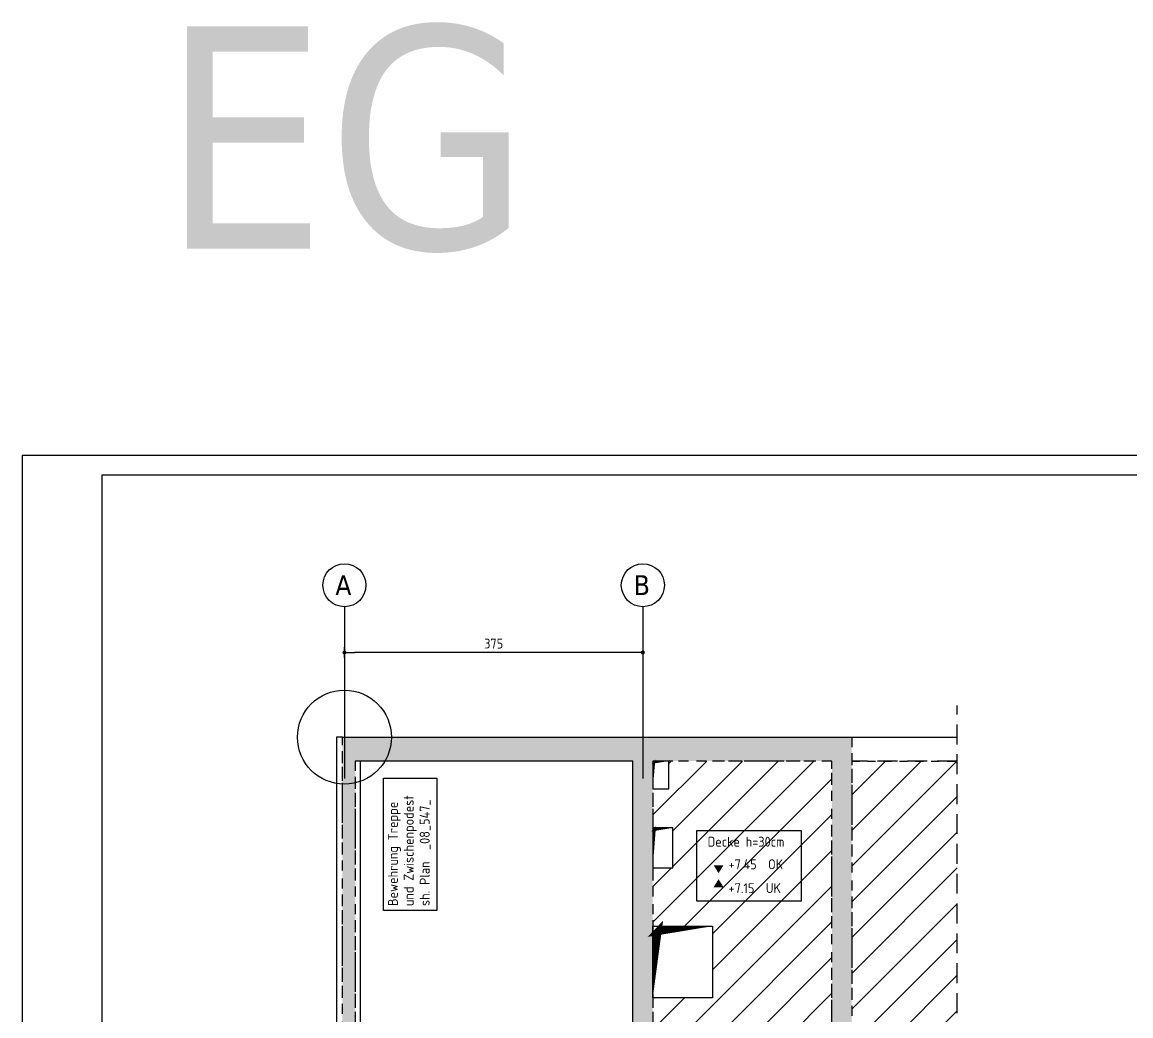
# Model space of a CAD drawing. Extents: x -4 to 87.4, y -7.1 to 49.1.
# Drawn here: x 5.99 to 19.92, y 35.01 to 47.49 of the extents above; entities that cross this region are included whole.
import ezdxf

# ---------------------------------------------------------------- set-up
doc = ezdxf.new("R2010")
doc.units = 0
doc.header["$LTSCALE"] = 0.5
for name, pattern in [('AUSGEZOGEN', [1000.01, 1000, 0.01]), ('DASHED', [0.75, 0.5, -0.25]), ('DOT', [0.175, 0.05, -0.125]), ('VERDECKT', [0.375, 0.25, -0.125])]:
    doc.linetypes.add(name, pattern=pattern)
for name, color, linetype in [('1.OG', 7, 'Continuous'), ('ACHSEN', 7, 'Continuous'), ('BETON', 7, 'Continuous'), ('Brüstung 1.OG', 7, 'Continuous'), ('DD', 7, 'Continuous'), ('grau_hell', 7, 'Continuous'), ('grau_mittel', 7, 'Continuous'), ('HILFE', 7, 'Continuous'), ('koten', 7, 'Continuous'), ('MASSE', 7, 'Continuous'), ('RAHMEN', 7, 'Continuous'), ('SCHATTEN', 7, 'Continuous'), ('SCHRAFF', 7, 'Continuous'), ('SFP_Achsen', 7, 'Continuous'), ('TEXT', 7, 'Continuous'), ('VERDECKT', 7, 'Continuous'), ('VERDECKT1', 7, 'Continuous')]:
    doc.layers.add(name, color=color, linetype=linetype)
doc.layers.add('NOPLOT', color=7, linetype='Continuous', plot=False)
doc.styles.add('helv', font='tahoma.ttf')
doc.styles.add('txt', font='isocp.shx')
doc.dimstyles.new('DOT_I', dxfattribs={"dimscale": 0.5, "dimtxt": 0.25, "dimasz": 0.25, "dimexe": 0.1, "dimexo": 0.3, "dimgap": 0.1, "dimtad": 1, "dimdec": 3, "dimzin": 3, "dimtxsty": 'txt', "dimblk": 'DOT', "dimblk1": 'DOT', "dimblk2": 'DOT', "dimsah": 1, "dimcen": 0.1, "dimse1": 1, "dimse2": 1, "dimazin": 0, "dimtfac": 1, "dimtdec": 4, "dimtix": 1, "dimtmove": 2, "dimatfit": 3, "dimfxl": 0, "dimtvp": 1, "dimtolj": 1, "dimtzin": 0, "dimarcsym": 0})
pattern_1 = [(45, (0.41612, -0.21238), (-0.2245064, 0.2245064), [])]

# ---------------------------------------------------------------- blocks, each defined once
blk = doc.blocks.new('DINA0')
at = {"layer": 'RAHMEN'}
for p, q in [((0, 84.1), (0, 0)), ((118.9, 84.1), (0, 84.1))]:
    blk.add_line(p, q, dxfattribs=at)
at = {"layer": 'RAHMEN', "color": 5}
for p, q in [((118.4, 83.6), (2, 83.6)), ((2, 83.6), (2, 0.5))]:
    blk.add_line(p, q, dxfattribs=at)
blk = doc.blocks.new('okrd_o')
at = {"layer": 'koten', "color": 7, "linetype": 'Continuous'}
blk.add_solid([(-0.125, 0.202), (0.125, 0.202), (0, 0)], dxfattribs=at)
at = {"layer": 'koten', "style": 'txt'}
blk.add_attdef('OKRD', (0.25, 0.1), '', height=0.25, dxfattribs=at)
blk = doc.blocks.new('okrd_u')
at = {"layer": 'koten', "color": 7, "linetype": 'Continuous'}
blk.add_solid([(-0.125, -0.202), (0.125, -0.202), (0, 0)], dxfattribs=at)
at = {"layer": 'koten', "style": 'txt'}
blk.add_attdef('OKRD', (0.25, -0.35), '', height=0.25, dxfattribs=at)
blk = doc.blocks.new('DOT')
at = {"layer": 'MASSE', "color": 7, "linetype": 'Continuous'}
for p, q in [((0, 0), (-1, 0)), ((0, 0.54), (0, -0.54))]:
    blk.add_line(p, q, dxfattribs=at)
at = {"layer": 'MASSE', "color": 7, "linetype": 'Continuous', "const_width": 0.2}
blk.add_lwpolyline([(-0.1, 0, 1), (0.1, 0, 1)], format="xyb", close=True, dxfattribs=at)
blk = doc.blocks.new('*D53')
at = {"layer": 'Defpoints', "color": 0, "linetype": 'AUSGEZOGEN', "transparency": 16777216}
for p in [(10.039, 39.574), (10.039, 39.574), (13.789, 39.574)]:
    blk.add_point(p, dxfattribs=at)
at = {"layer": 'MASSE', "color": 0, "linetype": 'AUSGEZOGEN', "lineweight": -2, "transparency": 16777216}
blk.add_line((13.664, 39.574), (10.164, 39.574), dxfattribs=at)
at = {"layer": 'MASSE', "color": 0, "linetype": 'AUSGEZOGEN', "lineweight": -2, "transparency": 16777216, "xscale": 0.125, "yscale": 0.125, "zscale": 0.125, "rotation": 180}
blk.add_blockref('DOT', (10.039, 39.574), dxfattribs=at)
at = {"layer": 'MASSE', "color": 0, "linetype": 'AUSGEZOGEN', "lineweight": -2, "transparency": 16777216, "xscale": 0.125, "yscale": 0.125, "zscale": 0.125}
blk.add_blockref('DOT', (13.789, 39.574), dxfattribs=at)
at = {"layer": 'MASSE', "color": 0, "linetype": 'AUSGEZOGEN', "transparency": 16777216, "insert": (11.914, 39.686), "char_height": 0.125, "attachment_point": 5, "style": 'txt'}
blk.add_mtext('\\A1;375', dxfattribs=at)

msp = doc.modelspace()

# ---------------------------------------------------------------- hatches: boundary and pattern name
at = {"layer": 'grau_hell', "linetype": 'AUSGEZOGEN'}
h = msp.add_hatch(dxfattribs=at)
h.set_pattern_fill('ANSI31', color=9, scale=0.1, style=0, double=1)
h.set_pattern_definition(pattern_1)
h.paths.add_polyline_path([(16.1639, 38.2101), (14.1139, 38.2101), (14.1139, 37.8601), (13.9139, 37.8601), (13.9139, 37.3701), (14.1639, 37.3701), (14.1639, 36.8701), (13.9139, 36.8701), (13.9139, 36.1351), (14.6639, 36.1351), (14.6639, 35.2351), (13.9139, 35.2351), (13.9139, 34.7751), (14.6639, 34.7751), (14.6639, 33.8751), (13.9139, 33.8751), (13.9139, 33.5951), (14.1639, 33.5951), (14.1639, 32.8951), (13.9139, 32.8951), (13.9139, 32.6451), (14.4139, 32.6451), (14.4139, 31.7451), (13.9139, 31.7451), (13.9139, 30.5101), (14.0639, 30.5101), (14.9489, 30.5101), (15.4639, 30.5101), (15.4639, 31.2101), (16.1639, 31.2101)])
h = msp.add_hatch(dxfattribs=at)
h.set_pattern_fill('ANSI31', color=9, scale=0.1, style=0, double=1)
h.set_pattern_definition(pattern_1)
h.paths.add_polyline_path([(28.2389, 27.8551), (28.2389, 27.8551), (28.5239, 27.8551), (28.5239, 28.4851), (29.7439, 28.4851), (29.7439, 27.8551), (30.5889, 27.8551), (30.5889, 27.6051), (30.5889, 27.6051), (29.7014, 27.6051), (29.7014, 24.2601), (30.7839, 24.2601), (34.3339, 24.2601), (35.3439, 24.2601), (36.589, 24.2601), (36.5889, 27.6051), (35.5389, 27.6051), (35.5389, 27.8551), (36.0889, 27.8551), (36.0889, 28.3551), (36.5889, 28.3551), (36.5889, 28.6351), (42.4139, 28.6351), (42.4139, 30.2601), (42.4139, 38.2101), (41.1139, 38.2101), (41.1139, 32.0444), (17.7389, 32.0444), (17.7389, 38.2101), (16.4139, 38.2101), (16.4139, 31.3801), (16.6039, 31.3801), (16.6039, 31.2001), (16.4139, 31.2001), (16.4139, 30.2601), (16.4139, 28.6351), (22.0639, 28.6351), (22.9489, 28.6351), (25.7139, 28.6351), (25.7139, 28.1051), (25.9639, 28.1051), (25.9639, 27.8551), (26.8389, 27.8551), (26.8389, 27.8551)])
at = {"layer": 'grau_mittel'}
msp.add_hatch(color=61, dxfattribs=at).paths.add_polyline_path([(16.4139, 38.5101), (10.0139, 38.5101), (10.0139, 31.4351), (9.9639, 31.4351), (9.9639, 26.7051), (9.8889, 26.7051), (9.5089, 26.7051), (9.5089, 26.4051), (10.1739, 26.4051), (10.1739, 38.2101), (13.6639, 38.2101), (13.6639, 33.0201), (13.6639, 30.2601), (14.0639, 30.2601), (14.0639, 30.5101), (13.9139, 30.5101), (13.9139, 38.2101), (16.1639, 38.2101), (16.1639, 30.5101), (15.3489, 30.5101), (15.3489, 30.2601), (16.4139, 30.2601)])
at = {"layer": 'SCHRAFF'}
h = msp.add_hatch(dxfattribs=at)
h.set_pattern_fill('DOTS', scale=0.025, double=1)
h.set_pattern_definition([(0, (1.404987, 55.841414), (0.01984375, 0.0396875), [0, -0.0396875])])
h.paths.add_polyline_path([(10.0139, 38.5101), (10.0139, 31.4351), (9.9639, 31.4351), (9.9639, 26.7051), (9.5089, 26.7051), (9.5089, 26.4051), (10.1739, 26.4051), (10.1739, 38.2101), (13.6639, 38.2101), (13.6639, 30.2601), (14.0639, 30.2601), (14.0639, 30.5101), (13.9139, 30.5101), (13.9139, 38.2101), (16.1639, 38.2101), (16.1639, 30.5101), (14.949, 30.5101), (14.949, 30.2601), (16.4139, 30.2601), (16.4139, 38.5101)])

# ---------------------------------------------------------------- linework, layer by layer
at = {"layer": '1.OG', "color": 7, "linetype": 'DOT', "lineweight": -2}
msp.add_lwpolyline([(9.9639, 26.7051), (9.9639, 31.4351), (10.0139, 31.4351), (10.0139, 38.5101), (16.4139, 38.5101), (16.4139, 30.2601), (14.949, 30.2601), (14.949, 30.5101), (16.1639, 30.5101), (16.1639, 38.2101), (13.9139, 38.2101), (13.9139, 30.5101), (14.0639, 30.5101), (14.0639, 30.2601), (13.6639, 30.2601), (13.6639, 38.2101), (10.1739, 38.2101), (10.1739, 26.4051), (9.5089, 26.4051), (9.5089, 26.7051)], close=True, dxfattribs=at)
for points in [[(10.0139, 38.5101), (9.9389, 38.5101), (9.9389, 31.4351), (9.9639, 31.4351)], [(10.1739, 26.405), (10.2389, 26.405), (10.2389, 38.2101)]]:
    msp.add_lwpolyline(points, dxfattribs=at)
at = {"layer": 'ACHSEN', "color": 140, "linetype": 'AUSGEZOGEN'}
for p, q in [((10.0389, 40.1486), (10.0389, 37.9899)), ((13.7889, 40.1486), (13.7889, 37.9899))]:
    msp.add_line(p, q, dxfattribs=at)
at = {"layer": 'BETON', "color": 6, "linetype": 'AUSGEZOGEN', "lineweight": -2}
for p, q in [((10.0139, 38.5101), (9.9389, 38.5101)), ((9.9389, 38.5101), (9.9389, 31.4351)), ((10.0139, 38.5101), (16.4139, 38.5101)), ((13.6639, 38.2101), (10.1739, 38.2101)), ((10.2389, 33.0201), (10.2389, 38.2101)), ((13.6639, 33.0201), (13.6639, 38.2101))]:
    msp.add_line(p, q, dxfattribs=at)
at = {"layer": 'BETON', "color": 6, "linetype": 'AUSGEZOGEN'}
msp.add_line((16.4139, 38.5101), (17.7389, 38.5101), dxfattribs=at)
at = {"layer": 'Brüstung 1.OG', "color": 102, "linetype": 'DOT'}
for p, q in [((16.4139, 38.5101), (17.7389, 38.5101)), ((16.4139, 38.2101), (17.7389, 38.2101))]:
    msp.add_line(p, q, dxfattribs=at)
at = {"layer": 'DD', "color": 7, "linetype": 'AUSGEZOGEN'}
for points in [[(13.9139, 37.8601), (14.1139, 37.8601), (14.1139, 38.2101), (13.9139, 38.2101)], [(13.9139, 36.8701), (14.1639, 36.8701), (14.1639, 37.3701), (13.9139, 37.3701)], [(13.9139, 36.1351), (14.6639, 36.1351), (14.6639, 35.2351), (13.9139, 35.2351)]]:
    msp.add_lwpolyline(points, close=True, dxfattribs=at)
at = {"layer": 'HILFE', "color": 102, "linetype": 'DASHED'}
msp.add_line((17.7389, 32.0444), (17.7389, 38.9065), dxfattribs=at)
at = {"layer": 'NOPLOT', "color": 191, "linetype": 'AUSGEZOGEN'}
msp.add_circle((10.0389, 38.5101), 0.5898, dxfattribs=at)
msp.add_circle((10.0389, 38.5101), 0.5898, dxfattribs=at)
at = {"layer": 'SCHATTEN', "color": 1, "linetype": 'AUSGEZOGEN'}
for points in [[(14.1139, 38.2101, 0, 0.0326, 0), (13.9152, 38.1938, 0, 0, 0), (13.9292, 38.2094, 0.0307, 0, 0), (13.9139, 37.8601, 0, 0, 0)], [(14.1639, 37.3701, 0, 0.0408, 0), (13.9156, 37.3498, 0, 0, 0), (13.9329, 37.3694, 0.038, 0, 0), (13.9139, 36.8701, 0, 0, 0)], [(13.9139, 35.2351, 0, 0.1194, 0), (13.9735, 36.1311, 0, 0, 0), (13.9189, 36.0741, 0.1223, 0, 0), (14.6639, 36.1351, 0, 0, 0)]]:
    msp.add_lwpolyline(points, format="xyseb", dxfattribs=at)
at = {"layer": 'SFP_Achsen', "color": 7, "linetype": 'AUSGEZOGEN'}
for centre in [(10.0389, 40.4191), (13.7889, 40.4191)]:
    msp.add_circle(centre, 0.2705, dxfattribs=at)
at = {"layer": 'TEXT', "color": 7, "linetype": 'AUSGEZOGEN'}
msp.add_lwpolyline([(10.5298, 36.3329), (10.5298, 37.9939), (11.1986, 37.9939), (11.1986, 36.3329)], close=True, dxfattribs=at)
at = {"layer": 'TEXT', "color": 1, "linetype": 'AUSGEZOGEN'}
msp.add_lwpolyline([(14.4661, 37.3368), (15.7779, 37.3368), (15.7779, 36.4477), (14.4661, 36.4477)], close=True, dxfattribs=at)
at = {"layer": 'VERDECKT', "color": 7, "linetype": 'VERDECKT', "lineweight": -2}
for p, q in [((10.0139, 31.4351), (10.0139, 38.5101)), ((16.4139, 38.5101), (16.4139, 30.2601)), ((10.1739, 38.2101), (10.1739, 26.4051)), ((16.1639, 38.2101), (13.9139, 38.2101)), ((13.9139, 38.2101), (13.9139, 30.5101)), ((16.1639, 30.5101), (16.1639, 38.2101))]:
    msp.add_line(p, q, dxfattribs=at)
at = {"layer": 'VERDECKT1', "color": 7, "linetype": 'DASHED'}
msp.add_line((17.7389, 38.2101), (16.4139, 38.2101), dxfattribs=at)

# ---------------------------------------------------------------- block references
at = {"layer": 'koten', "color": 6, "linetype": 'AUSGEZOGEN', "xscale": 0.5, "yscale": 0.5, "zscale": 0.5}
for name, p, values in [('okrd_o', (14.7403, 36.8006), {'OKRD': '+7.45  OK'}), ('okrd_u', (14.7403, 36.7256), {'OKRD': '+7.15  UK'})]:
    msp.add_blockref(name, p, dxfattribs=at).add_auto_attribs(values)
at = {"layer": 'RAHMEN', "color": 7, "xscale": 0.5, "yscale": 0.5, "zscale": 0.5}
msp.add_blockref('DINA0', (5.9889, 0), dxfattribs=at)

# ---------------------------------------------------------------- texts
at = {"layer": 'NOPLOT', "color": 191, "linetype": 'AUSGEZOGEN', "style": 'helv'}
msp.add_text('EG', height=2.79465, dxfattribs=at).set_placement((7.7358, 44.6477))
at = {"layer": 'SFP_Achsen', "color": 6, "linetype": 'AUSGEZOGEN', "style": 'helv'}
for s, p in [('A', (9.9249, 40.2947)), ('B', (13.6749, 40.2947))]:
    msp.add_text(s, height=0.25, dxfattribs=at).set_placement(p)
at = {"layer": 'TEXT', "color": 7, "linetype": 'AUSGEZOGEN', "style": 'txt'}
for s, p in [('und Zwischenpodest', (10.9099, 36.3881)), ('Bewehrung Treppe', (10.7099, 36.3881)), ('sh. Plan  _08_547_', (11.1099, 36.3881))]:
    msp.add_text(s, height=0.125, rotation=90, dxfattribs=at).set_placement(p)
at = {"layer": 'TEXT', "color": 1, "linetype": 'AUSGEZOGEN', "style": 'txt'}
msp.add_text('Decke h=30cm', height=0.125, dxfattribs=at).set_placement((14.6022, 37.1336))

# ---------------------------------------------------------------- dimensions: what is measured, and where the dimension line sits
at = {"layer": 'MASSE', "color": 7, "linetype": 'AUSGEZOGEN'}
dim = msp.add_linear_dim(base=(10.0389, 39.5738), p1=(13.7889, 39.5738), p2=(10.0389, 39.5738), dimstyle='DOT_I', override={"dimdec": 0, "dimlfac": 100}, dxfattribs=at)
dim.commit()
dim.dimension.update_dxf_attribs({"geometry": '*D53', "text_midpoint": (11.9139, 39.6863)})

doc.saveas('drawing.dxf')
